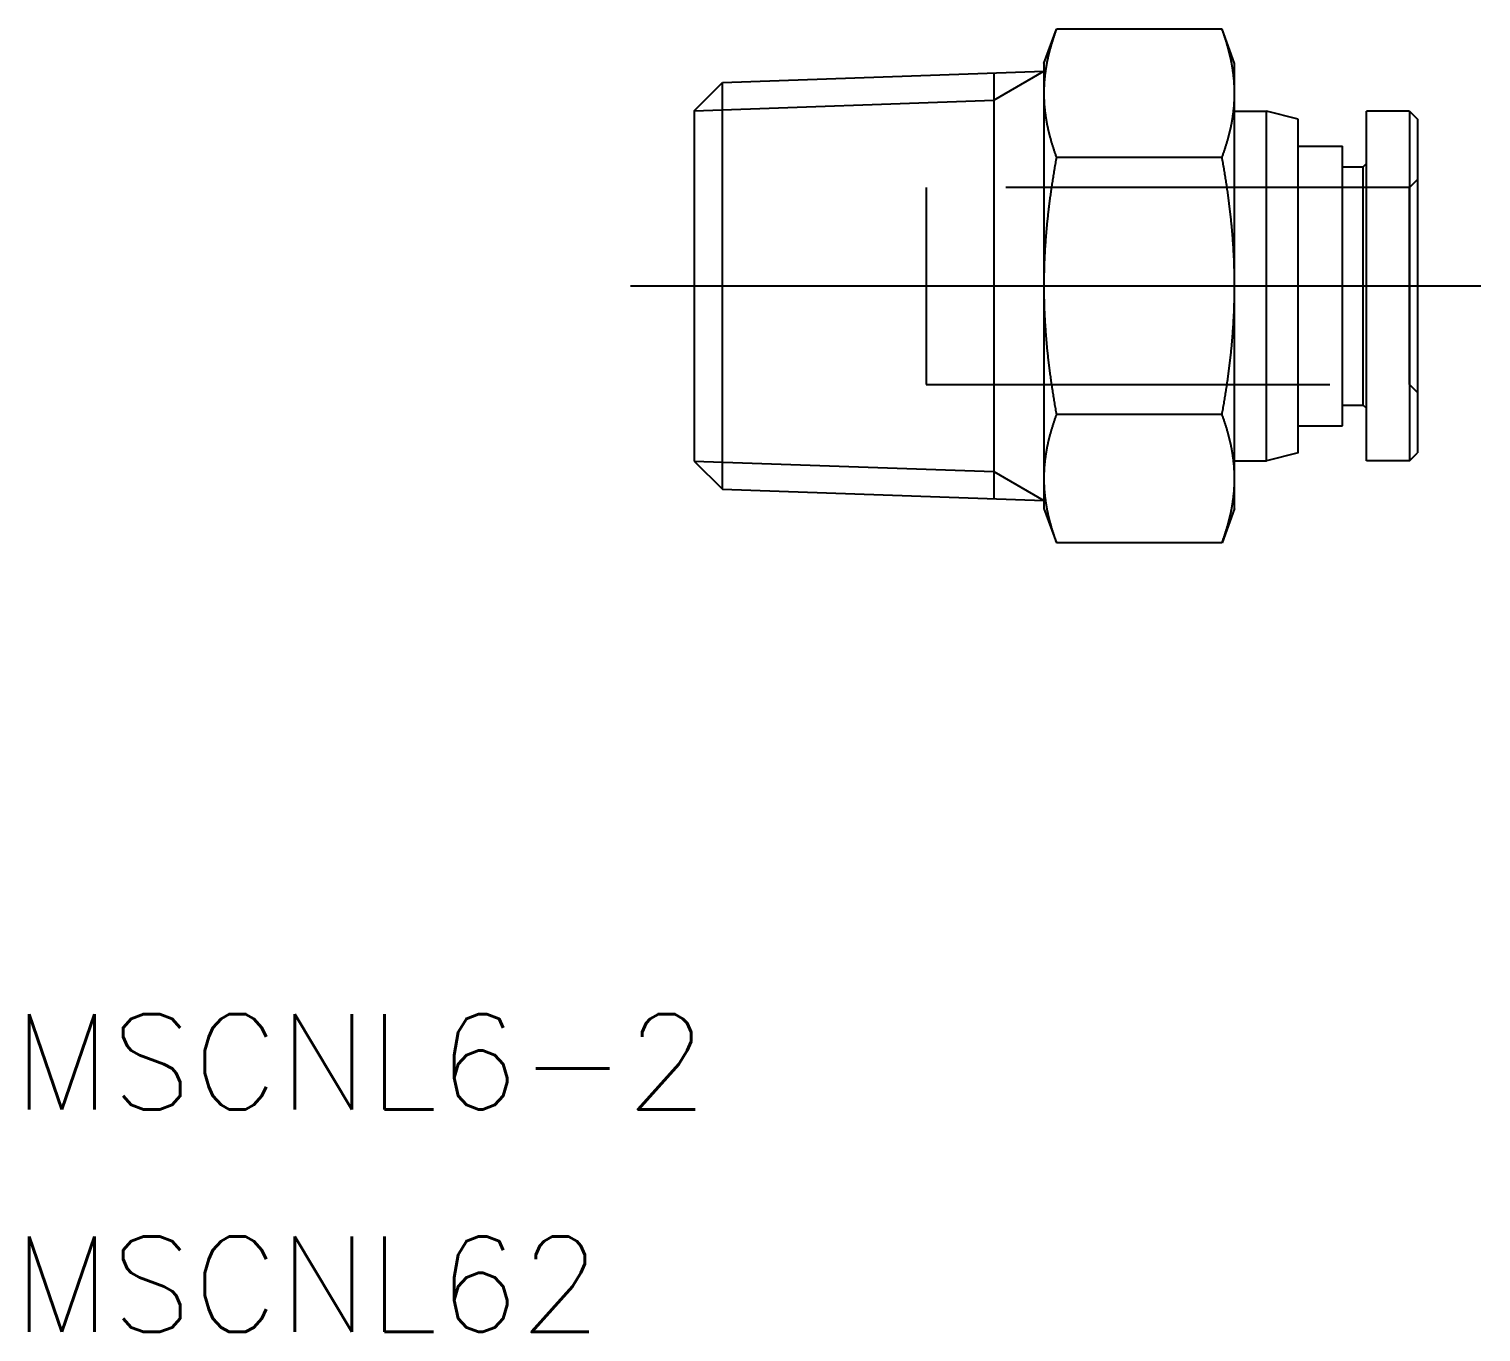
# Model space of a CAD drawing. Extents: x -63.2 to 9, y -32.9 to 10.1.
# Drawn here: x -63.15 to -17.48, y -32.91 to 8.08 of the extents above; entities that cross this region are included whole.
import ezdxf

# ---------------------------------------------------------------- set-up
doc = ezdxf.new("R2010")
doc.units = 0
doc.linetypes.add('CENTER', pattern=[50.8, 31.75, -6.35, 6.35, -6.35])
doc.linetypes.add('DASHED', pattern=[19.05, 12.7, -6.35])
doc.layers.get('0').update_dxf_attribs({"linetype": 'CONTINUOUS'})
doc.layers.add('CENTER', color=1, linetype='CENTER')
doc.styles.get("Standard").update_dxf_attribs({"font": 'txt.shx', "height": 3, "bigfont": 'bigfont.shx'})

msp = doc.modelspace()

# ---------------------------------------------------------------- linework, layer by layer
at = {"color": 7, "linetype": 'CONTINUOUS'}
for p, q in [((-31.229, 7), (-30.834, 8.083)), ((-25.623, 8.083), (-30.834, 8.083)), ((-25.229, 7), (-25.623, 8.083)), ((-31.229, 7), (-31.229, 6.062)), ((-25.229, 6.062), (-25.229, 7)), ((-42.229, 5.513), (-41.342, 6.4)), ((-41.342, 6.4), (-31.229, 6.753)), ((-41.342, -6.4), (-41.342, 6.4)), ((-32.807, 6.698), (-32.807, -6.698)), ((-31.229, 6.062), (-31.229, 0)), ((-25.229, 0), (-25.229, 6.062)), ((-42.229, 5.513), (-42.229, -5.513)), ((-25.229, 5.5), (-24.229, 5.5)), ((-24.229, -5.5), (-24.229, 5.5)), ((-23.229, 5.25), (-24.229, 5.5)), ((-21.079, -5.5), (-21.079, 5.5)), ((-19.729, 5.5), (-21.079, 5.5)), ((-19.729, 5.5), (-19.729, -5.5)), ((-19.729, 5.5), (-19.479, 5.25)), ((-23.229, -5.25), (-23.229, 5.25)), ((-19.479, 5.25), (-19.479, -5.25)), ((-23.229, 4.4), (-21.829, 4.4)), ((-21.829, -4.4), (-21.829, 4.4)), ((-25.623, 4.041), (-30.834, 4.041)), ((-21.829, 3.75), (-21.179, 3.75)), ((-21.179, 3.75), (-21.079, 3.85)), ((-21.179, -3.75), (-21.179, 3.75)), ((-31.229, 0), (-31.229, -6.062)), ((-25.229, -6.062), (-25.229, 0)), ((-25.623, -4.041), (-30.834, -4.041)), ((-21.829, -3.75), (-21.179, -3.75)), ((-21.179, -3.75), (-21.079, -3.85)), ((-23.229, -4.4), (-21.829, -4.4)), ((-23.229, -5.25), (-24.229, -5.5)), ((-19.729, -5.5), (-19.479, -5.25)), ((-42.229, -5.513), (-41.342, -6.4)), ((-25.229, -5.5), (-24.229, -5.5)), ((-19.729, -5.5), (-21.079, -5.5)), ((-31.229, -6.062), (-31.229, -7)), ((-25.229, -7), (-25.229, -6.062)), ((-41.342, -6.4), (-31.229, -6.753)), ((-31.229, -7), (-30.834, -8.083)), ((-25.229, -7), (-25.623, -8.083)), ((-25.623, -8.083), (-30.834, -8.083))]:
    msp.add_line(p, q, dxfattribs=at)
at = {"color": 3, "linetype": 'CONTINUOUS'}
for p, q in [((-32.807, 5.842), (-31.229, 6.753)), ((-42.229, 5.513), (-32.807, 5.842)), ((-42.229, -5.513), (-32.807, -5.842)), ((-32.807, -5.842), (-31.229, -6.753))]:
    msp.add_line(p, q, dxfattribs=at)
at = {"color": 3, "linetype": 'DASHED'}
for p, q in [((-19.479, 3.35), (-19.729, 3.1)), ((-19.729, 3.1), (-34.929, 3.1)), ((-34.929, 3.1), (-34.929, -3.1)), ((-19.729, -3.1), (-19.729, 3.1)), ((-34.929, -3.1), (-19.729, -3.1)), ((-19.479, -3.35), (-19.729, -3.1))]:
    msp.add_line(p, q, dxfattribs=at)
at = {"color": 7}
for points in [[(-30.834, 8.083, 0), (-30.843, 8.06, 0), (-30.851, 8.038, 0), (-30.859, 8.015, 0), (-30.867, 7.993, 0), (-30.875, 7.97, 0), (-30.882, 7.948, 0), (-30.89, 7.926, 0), (-30.898, 7.903, 0), (-30.905, 7.881, 0), (-30.912, 7.859, 0), (-30.92, 7.837, 0), (-30.927, 7.815, 0), (-30.934, 7.793, 0), (-30.941, 7.771, 0), (-30.948, 7.749, 0), (-30.955, 7.727, 0), (-30.962, 7.706, 0), (-30.968, 7.684, 0), (-30.975, 7.662, 0), (-30.982, 7.64, 0), (-30.988, 7.619, 0), (-30.994, 7.597, 0), (-31.001, 7.576, 0), (-31.007, 7.554, 0), (-31.013, 7.533, 0), (-31.019, 7.511, 0), (-31.025, 7.49, 0), (-31.031, 7.468, 0), (-31.036, 7.447, 0), (-31.042, 7.426, 0), (-31.048, 7.404, 0), (-31.053, 7.383, 0), (-31.058, 7.362, 0), (-31.064, 7.341, 0), (-31.069, 7.32, 0), (-31.074, 7.298, 0), (-31.079, 7.277, 0), (-31.084, 7.256, 0), (-31.089, 7.235, 0), (-31.094, 7.214, 0), (-31.099, 7.193, 0), (-31.104, 7.172, 0), (-31.108, 7.151, 0), (-31.113, 7.13, 0), (-31.117, 7.109, 0), (-31.121, 7.088, 0), (-31.125, 7.067, 0), (-31.13, 7.047, 0), (-31.134, 7.026, 0), (-31.138, 7.005, 0), (-31.142, 6.984, 0), (-31.145, 6.963, 0), (-31.149, 6.942, 0), (-31.153, 6.921, 0), (-31.157, 6.901, 0), (-31.16, 6.88, 0), (-31.163, 6.859, 0), (-31.167, 6.838, 0), (-31.17, 6.817, 0), (-31.173, 6.797, 0), (-31.176, 6.776, 0), (-31.179, 6.755, 0), (-31.182, 6.734, 0), (-31.185, 6.713, 0), (-31.188, 6.693, 0), (-31.19, 6.672, 0), (-31.193, 6.651, 0), (-31.195, 6.63, 0), (-31.198, 6.609, 0), (-31.2, 6.588, 0), (-31.202, 6.568, 0), (-31.204, 6.547, 0), (-31.206, 6.526, 0), (-31.208, 6.505, 0), (-31.21, 6.484, 0), (-31.212, 6.463, 0), (-31.214, 6.442, 0), (-31.215, 6.421, 0), (-31.217, 6.401, 0), (-31.218, 6.38, 0), (-31.219, 6.359, 0), (-31.221, 6.338, 0), (-31.222, 6.317, 0), (-31.223, 6.296, 0), (-31.224, 6.274, 0), (-31.225, 6.253, 0), (-31.226, 6.232, 0), (-31.226, 6.211, 0), (-31.227, 6.19, 0), (-31.227, 6.169, 0), (-31.228, 6.147, 0), (-31.228, 6.126, 0), (-31.228, 6.105, 0), (-31.229, 6.084, 0), (-31.229, 6.062, 0)], [(-25.229, 6.062, 0), (-25.229, 6.084, 0), (-25.229, 6.105, 0), (-25.229, 6.127, 0), (-25.229, 6.148, 0), (-25.23, 6.17, 0), (-25.23, 6.191, 0), (-25.231, 6.213, 0), (-25.232, 6.234, 0), (-25.232, 6.255, 0), (-25.233, 6.276, 0), (-25.234, 6.298, 0), (-25.235, 6.319, 0), (-25.237, 6.34, 0), (-25.238, 6.361, 0), (-25.239, 6.382, 0), (-25.241, 6.404, 0), (-25.242, 6.425, 0), (-25.244, 6.446, 0), (-25.245, 6.467, 0), (-25.247, 6.488, 0), (-25.249, 6.509, 0), (-25.251, 6.53, 0), (-25.253, 6.551, 0), (-25.255, 6.572, 0), (-25.258, 6.593, 0), (-25.26, 6.613, 0), (-25.262, 6.634, 0), (-25.265, 6.655, 0), (-25.267, 6.676, 0), (-25.27, 6.697, 0), (-25.273, 6.718, 0), (-25.276, 6.739, 0), (-25.279, 6.76, 0), (-25.282, 6.781, 0), (-25.285, 6.801, 0), (-25.288, 6.822, 0), (-25.291, 6.843, 0), (-25.294, 6.864, 0), (-25.298, 6.885, 0), (-25.302, 6.906, 0), (-25.305, 6.927, 0), (-25.309, 6.947, 0), (-25.312, 6.968, 0), (-25.316, 6.989, 0), (-25.32, 7.01, 0), (-25.324, 7.031, 0), (-25.328, 7.052, 0), (-25.333, 7.073, 0), (-25.337, 7.094, 0), (-25.341, 7.115, 0), (-25.346, 7.135, 0), (-25.35, 7.156, 0), (-25.355, 7.177, 0), (-25.359, 7.198, 0), (-25.364, 7.219, 0), (-25.369, 7.24, 0), (-25.374, 7.261, 0), (-25.379, 7.282, 0), (-25.384, 7.303, 0), (-25.389, 7.325, 0), (-25.395, 7.346, 0), (-25.4, 7.367, 0), (-25.405, 7.388, 0), (-25.411, 7.409, 0), (-25.416, 7.43, 0), (-25.422, 7.452, 0), (-25.428, 7.473, 0), (-25.433, 7.494, 0), (-25.439, 7.515, 0), (-25.445, 7.537, 0), (-25.451, 7.558, 0), (-25.458, 7.58, 0), (-25.464, 7.601, 0), (-25.47, 7.622, 0), (-25.477, 7.644, 0), (-25.483, 7.666, 0), (-25.49, 7.687, 0), (-25.496, 7.709, 0), (-25.503, 7.73, 0), (-25.51, 7.752, 0), (-25.517, 7.774, 0), (-25.524, 7.796, 0), (-25.531, 7.817, 0), (-25.538, 7.839, 0), (-25.545, 7.861, 0), (-25.553, 7.883, 0), (-25.56, 7.905, 0), (-25.568, 7.927, 0), (-25.575, 7.949, 0), (-25.583, 7.971, 0), (-25.591, 7.994, 0), (-25.599, 8.016, 0), (-25.607, 8.038, 0), (-25.615, 8.061, 0), (-25.623, 8.083, 0)], [(-31.229, 6.062, 0), (-31.229, 6.041, 0), (-31.228, 6.019, 0), (-31.228, 5.998, 0), (-31.228, 5.977, 0), (-31.227, 5.956, 0), (-31.227, 5.934, 0), (-31.226, 5.913, 0), (-31.226, 5.892, 0), (-31.225, 5.871, 0), (-31.224, 5.85, 0), (-31.223, 5.829, 0), (-31.222, 5.808, 0), (-31.221, 5.787, 0), (-31.219, 5.766, 0), (-31.218, 5.745, 0), (-31.217, 5.724, 0), (-31.215, 5.703, 0), (-31.214, 5.682, 0), (-31.212, 5.661, 0), (-31.21, 5.64, 0), (-31.208, 5.619, 0), (-31.206, 5.598, 0), (-31.204, 5.578, 0), (-31.202, 5.557, 0), (-31.2, 5.536, 0), (-31.198, 5.515, 0), (-31.195, 5.494, 0), (-31.193, 5.473, 0), (-31.19, 5.453, 0), (-31.188, 5.432, 0), (-31.185, 5.411, 0), (-31.182, 5.39, 0), (-31.179, 5.369, 0), (-31.176, 5.349, 0), (-31.173, 5.328, 0), (-31.17, 5.307, 0), (-31.167, 5.286, 0), (-31.163, 5.265, 0), (-31.16, 5.245, 0), (-31.157, 5.224, 0), (-31.153, 5.203, 0), (-31.149, 5.182, 0), (-31.145, 5.161, 0), (-31.142, 5.14, 0), (-31.138, 5.12, 0), (-31.134, 5.099, 0), (-31.13, 5.078, 0), (-31.125, 5.057, 0), (-31.121, 5.036, 0), (-31.117, 5.015, 0), (-31.113, 4.994, 0), (-31.108, 4.973, 0), (-31.104, 4.952, 0), (-31.099, 4.931, 0), (-31.094, 4.91, 0), (-31.089, 4.889, 0), (-31.084, 4.868, 0), (-31.079, 4.847, 0), (-31.074, 4.826, 0), (-31.069, 4.805, 0), (-31.064, 4.784, 0), (-31.058, 4.762, 0), (-31.053, 4.741, 0), (-31.048, 4.72, 0), (-31.042, 4.699, 0), (-31.036, 4.677, 0), (-31.031, 4.656, 0), (-31.025, 4.635, 0), (-31.019, 4.613, 0), (-31.013, 4.592, 0), (-31.007, 4.57, 0), (-31.001, 4.549, 0), (-30.994, 4.527, 0), (-30.988, 4.506, 0), (-30.982, 4.484, 0), (-30.975, 4.462, 0), (-30.968, 4.441, 0), (-30.962, 4.419, 0), (-30.955, 4.397, 0), (-30.948, 4.375, 0), (-30.941, 4.353, 0), (-30.934, 4.331, 0), (-30.927, 4.309, 0), (-30.92, 4.287, 0), (-30.912, 4.265, 0), (-30.905, 4.243, 0), (-30.898, 4.221, 0), (-30.89, 4.199, 0), (-30.882, 4.176, 0), (-30.875, 4.154, 0), (-30.867, 4.132, 0), (-30.859, 4.109, 0), (-30.851, 4.087, 0), (-30.843, 4.064, 0), (-30.834, 4.041, 0)], [(-25.623, 4.041, 0), (-25.615, 4.064, 0), (-25.607, 4.086, 0), (-25.599, 4.108, 0), (-25.591, 4.131, 0), (-25.583, 4.153, 0), (-25.575, 4.175, 0), (-25.568, 4.197, 0), (-25.56, 4.219, 0), (-25.553, 4.241, 0), (-25.545, 4.263, 0), (-25.538, 4.285, 0), (-25.531, 4.307, 0), (-25.524, 4.329, 0), (-25.517, 4.351, 0), (-25.51, 4.372, 0), (-25.503, 4.394, 0), (-25.496, 4.416, 0), (-25.49, 4.437, 0), (-25.483, 4.459, 0), (-25.477, 4.48, 0), (-25.47, 4.502, 0), (-25.464, 4.523, 0), (-25.458, 4.545, 0), (-25.451, 4.566, 0), (-25.445, 4.588, 0), (-25.439, 4.609, 0), (-25.433, 4.63, 0), (-25.428, 4.652, 0), (-25.422, 4.673, 0), (-25.416, 4.694, 0), (-25.411, 4.715, 0), (-25.405, 4.736, 0), (-25.4, 4.758, 0), (-25.395, 4.779, 0), (-25.389, 4.8, 0), (-25.384, 4.821, 0), (-25.379, 4.842, 0), (-25.374, 4.863, 0), (-25.369, 4.884, 0), (-25.364, 4.905, 0), (-25.359, 4.926, 0), (-25.355, 4.947, 0), (-25.35, 4.968, 0), (-25.346, 4.989, 0), (-25.341, 5.01, 0), (-25.337, 5.031, 0), (-25.333, 5.052, 0), (-25.328, 5.073, 0), (-25.324, 5.093, 0), (-25.32, 5.114, 0), (-25.316, 5.135, 0), (-25.312, 5.156, 0), (-25.309, 5.177, 0), (-25.305, 5.198, 0), (-25.302, 5.219, 0), (-25.298, 5.24, 0), (-25.294, 5.26, 0), (-25.291, 5.281, 0), (-25.288, 5.302, 0), (-25.285, 5.323, 0), (-25.282, 5.344, 0), (-25.279, 5.365, 0), (-25.276, 5.386, 0), (-25.273, 5.406, 0), (-25.27, 5.427, 0), (-25.267, 5.448, 0), (-25.265, 5.469, 0), (-25.262, 5.49, 0), (-25.26, 5.511, 0), (-25.258, 5.532, 0), (-25.255, 5.553, 0), (-25.253, 5.574, 0), (-25.251, 5.595, 0), (-25.249, 5.616, 0), (-25.247, 5.637, 0), (-25.245, 5.658, 0), (-25.244, 5.679, 0), (-25.242, 5.7, 0), (-25.241, 5.721, 0), (-25.239, 5.742, 0), (-25.238, 5.763, 0), (-25.237, 5.784, 0), (-25.235, 5.805, 0), (-25.234, 5.827, 0), (-25.233, 5.848, 0), (-25.232, 5.869, 0), (-25.232, 5.89, 0), (-25.231, 5.912, 0), (-25.23, 5.933, 0), (-25.23, 5.955, 0), (-25.229, 5.976, 0), (-25.229, 5.997, 0), (-25.229, 6.019, 0), (-25.229, 6.041, 0), (-25.229, 6.062, 0)], [(-30.834, 4.041, 0), (-30.843, 3.996, 0), (-30.851, 3.951, 0), (-30.859, 3.906, 0), (-30.867, 3.861, 0), (-30.875, 3.816, 0), (-30.882, 3.772, 0), (-30.89, 3.727, 0), (-30.898, 3.683, 0), (-30.905, 3.638, 0), (-30.912, 3.594, 0), (-30.92, 3.55, 0), (-30.927, 3.506, 0), (-30.934, 3.462, 0), (-30.941, 3.418, 0), (-30.948, 3.374, 0), (-30.955, 3.33, 0), (-30.962, 3.287, 0), (-30.968, 3.243, 0), (-30.975, 3.2, 0), (-30.982, 3.156, 0), (-30.988, 3.113, 0), (-30.994, 3.07, 0), (-31.001, 3.027, 0), (-31.007, 2.984, 0), (-31.013, 2.941, 0), (-31.019, 2.898, 0), (-31.025, 2.855, 0), (-31.031, 2.812, 0), (-31.036, 2.77, 0), (-31.042, 2.727, 0), (-31.048, 2.685, 0), (-31.053, 2.642, 0), (-31.058, 2.6, 0), (-31.064, 2.557, 0), (-31.069, 2.515, 0), (-31.074, 2.473, 0), (-31.079, 2.43, 0), (-31.084, 2.388, 0), (-31.089, 2.346, 0), (-31.094, 2.304, 0), (-31.099, 2.262, 0), (-31.104, 2.22, 0), (-31.108, 2.178, 0), (-31.113, 2.136, 0), (-31.117, 2.094, 0), (-31.121, 2.052, 0), (-31.125, 2.011, 0), (-31.13, 1.969, 0), (-31.134, 1.927, 0), (-31.138, 1.885, 0), (-31.142, 1.843, 0), (-31.145, 1.802, 0), (-31.149, 1.76, 0), (-31.153, 1.718, 0), (-31.157, 1.677, 0), (-31.16, 1.635, 0), (-31.163, 1.594, 0), (-31.167, 1.552, 0), (-31.17, 1.51, 0), (-31.173, 1.469, 0), (-31.176, 1.427, 0), (-31.179, 1.386, 0), (-31.182, 1.344, 0), (-31.185, 1.302, 0), (-31.188, 1.261, 0), (-31.19, 1.219, 0), (-31.193, 1.178, 0), (-31.195, 1.136, 0), (-31.198, 1.094, 0), (-31.2, 1.053, 0), (-31.202, 1.011, 0), (-31.204, 0.969, 0), (-31.206, 0.928, 0), (-31.208, 0.886, 0), (-31.21, 0.844, 0), (-31.212, 0.802, 0), (-31.214, 0.76, 0), (-31.215, 0.719, 0), (-31.217, 0.677, 0), (-31.218, 0.635, 0), (-31.219, 0.593, 0), (-31.221, 0.551, 0), (-31.222, 0.509, 0), (-31.223, 0.467, 0), (-31.224, 0.425, 0), (-31.225, 0.382, 0), (-31.226, 0.34, 0), (-31.226, 0.298, 0), (-31.227, 0.255, 0), (-31.227, 0.213, 0), (-31.228, 0.171, 0), (-31.228, 0.128, 0), (-31.228, 0.085, 0), (-31.229, 0.043, 0), (-31.229, 0, 0)], [(-25.229, 0, 0), (-25.229, 0.043, 0), (-25.229, 0.086, 0), (-25.229, 0.129, 0), (-25.229, 0.172, 0), (-25.23, 0.215, 0), (-25.23, 0.258, 0), (-25.231, 0.301, 0), (-25.232, 0.343, 0), (-25.232, 0.386, 0), (-25.233, 0.429, 0), (-25.234, 0.471, 0), (-25.235, 0.513, 0), (-25.237, 0.556, 0), (-25.238, 0.598, 0), (-25.239, 0.64, 0), (-25.241, 0.683, 0), (-25.242, 0.725, 0), (-25.244, 0.767, 0), (-25.245, 0.809, 0), (-25.247, 0.851, 0), (-25.249, 0.893, 0), (-25.251, 0.935, 0), (-25.253, 0.977, 0), (-25.255, 1.019, 0), (-25.258, 1.061, 0), (-25.26, 1.103, 0), (-25.262, 1.144, 0), (-25.265, 1.186, 0), (-25.267, 1.228, 0), (-25.27, 1.27, 0), (-25.273, 1.312, 0), (-25.276, 1.353, 0), (-25.279, 1.395, 0), (-25.282, 1.437, 0), (-25.285, 1.478, 0), (-25.288, 1.52, 0), (-25.291, 1.562, 0), (-25.294, 1.604, 0), (-25.298, 1.645, 0), (-25.302, 1.687, 0), (-25.305, 1.729, 0), (-25.309, 1.77, 0), (-25.312, 1.812, 0), (-25.316, 1.854, 0), (-25.32, 1.896, 0), (-25.324, 1.937, 0), (-25.328, 1.979, 0), (-25.333, 2.021, 0), (-25.337, 2.063, 0), (-25.341, 2.105, 0), (-25.346, 2.147, 0), (-25.35, 2.188, 0), (-25.355, 2.23, 0), (-25.359, 2.272, 0), (-25.364, 2.314, 0), (-25.369, 2.356, 0), (-25.374, 2.398, 0), (-25.379, 2.441, 0), (-25.384, 2.483, 0), (-25.389, 2.525, 0), (-25.395, 2.567, 0), (-25.4, 2.609, 0), (-25.405, 2.652, 0), (-25.411, 2.694, 0), (-25.416, 2.736, 0), (-25.422, 2.779, 0), (-25.428, 2.821, 0), (-25.433, 2.864, 0), (-25.439, 2.907, 0), (-25.445, 2.949, 0), (-25.451, 2.992, 0), (-25.458, 3.035, 0), (-25.464, 3.078, 0), (-25.47, 3.121, 0), (-25.477, 3.164, 0), (-25.483, 3.207, 0), (-25.49, 3.25, 0), (-25.496, 3.293, 0), (-25.503, 3.336, 0), (-25.51, 3.38, 0), (-25.517, 3.423, 0), (-25.524, 3.467, 0), (-25.531, 3.511, 0), (-25.538, 3.554, 0), (-25.545, 3.598, 0), (-25.553, 3.642, 0), (-25.56, 3.686, 0), (-25.568, 3.73, 0), (-25.575, 3.774, 0), (-25.583, 3.819, 0), (-25.591, 3.863, 0), (-25.599, 3.907, 0), (-25.607, 3.952, 0), (-25.615, 3.997, 0), (-25.623, 4.041, 0)], [(-31.229, 0, 0), (-31.229, -0.043, 0), (-31.228, -0.085, 0), (-31.228, -0.128, 0), (-31.228, -0.171, 0), (-31.227, -0.213, 0), (-31.227, -0.255, 0), (-31.226, -0.298, 0), (-31.226, -0.34, 0), (-31.225, -0.382, 0), (-31.224, -0.425, 0), (-31.223, -0.467, 0), (-31.222, -0.509, 0), (-31.221, -0.551, 0), (-31.219, -0.593, 0), (-31.218, -0.635, 0), (-31.217, -0.677, 0), (-31.215, -0.719, 0), (-31.214, -0.76, 0), (-31.212, -0.802, 0), (-31.21, -0.844, 0), (-31.208, -0.886, 0), (-31.206, -0.928, 0), (-31.204, -0.969, 0), (-31.202, -1.011, 0), (-31.2, -1.053, 0), (-31.198, -1.094, 0), (-31.195, -1.136, 0), (-31.193, -1.178, 0), (-31.19, -1.219, 0), (-31.188, -1.261, 0), (-31.185, -1.302, 0), (-31.182, -1.344, 0), (-31.179, -1.386, 0), (-31.176, -1.427, 0), (-31.173, -1.469, 0), (-31.17, -1.51, 0), (-31.167, -1.552, 0), (-31.163, -1.594, 0), (-31.16, -1.635, 0), (-31.157, -1.677, 0), (-31.153, -1.718, 0), (-31.149, -1.76, 0), (-31.145, -1.802, 0), (-31.142, -1.843, 0), (-31.138, -1.885, 0), (-31.134, -1.927, 0), (-31.13, -1.969, 0), (-31.125, -2.011, 0), (-31.121, -2.052, 0), (-31.117, -2.094, 0), (-31.113, -2.136, 0), (-31.108, -2.178, 0), (-31.104, -2.22, 0), (-31.099, -2.262, 0), (-31.094, -2.304, 0), (-31.089, -2.346, 0), (-31.084, -2.388, 0), (-31.079, -2.43, 0), (-31.074, -2.473, 0), (-31.069, -2.515, 0), (-31.064, -2.557, 0), (-31.058, -2.6, 0), (-31.053, -2.642, 0), (-31.048, -2.685, 0), (-31.042, -2.727, 0), (-31.036, -2.77, 0), (-31.031, -2.812, 0), (-31.025, -2.855, 0), (-31.019, -2.898, 0), (-31.013, -2.941, 0), (-31.007, -2.984, 0), (-31.001, -3.027, 0), (-30.994, -3.07, 0), (-30.988, -3.113, 0), (-30.982, -3.156, 0), (-30.975, -3.2, 0), (-30.968, -3.243, 0), (-30.962, -3.287, 0), (-30.955, -3.33, 0), (-30.948, -3.374, 0), (-30.941, -3.418, 0), (-30.934, -3.462, 0), (-30.927, -3.506, 0), (-30.92, -3.55, 0), (-30.912, -3.594, 0), (-30.905, -3.638, 0), (-30.898, -3.683, 0), (-30.89, -3.727, 0), (-30.882, -3.772, 0), (-30.875, -3.816, 0), (-30.867, -3.861, 0), (-30.859, -3.906, 0), (-30.851, -3.951, 0), (-30.843, -3.996, 0), (-30.834, -4.041, 0)], [(-25.623, -4.041, 0), (-25.615, -3.997, 0), (-25.607, -3.952, 0), (-25.599, -3.907, 0), (-25.591, -3.863, 0), (-25.583, -3.819, 0), (-25.575, -3.774, 0), (-25.568, -3.73, 0), (-25.56, -3.686, 0), (-25.553, -3.642, 0), (-25.545, -3.598, 0), (-25.538, -3.554, 0), (-25.531, -3.511, 0), (-25.524, -3.467, 0), (-25.517, -3.423, 0), (-25.51, -3.38, 0), (-25.503, -3.336, 0), (-25.496, -3.293, 0), (-25.49, -3.25, 0), (-25.483, -3.207, 0), (-25.477, -3.164, 0), (-25.47, -3.121, 0), (-25.464, -3.078, 0), (-25.458, -3.035, 0), (-25.451, -2.992, 0), (-25.445, -2.949, 0), (-25.439, -2.907, 0), (-25.433, -2.864, 0), (-25.428, -2.821, 0), (-25.422, -2.779, 0), (-25.416, -2.736, 0), (-25.411, -2.694, 0), (-25.405, -2.652, 0), (-25.4, -2.609, 0), (-25.395, -2.567, 0), (-25.389, -2.525, 0), (-25.384, -2.483, 0), (-25.379, -2.441, 0), (-25.374, -2.398, 0), (-25.369, -2.356, 0), (-25.364, -2.314, 0), (-25.359, -2.272, 0), (-25.355, -2.23, 0), (-25.35, -2.188, 0), (-25.346, -2.147, 0), (-25.341, -2.105, 0), (-25.337, -2.063, 0), (-25.333, -2.021, 0), (-25.328, -1.979, 0), (-25.324, -1.937, 0), (-25.32, -1.896, 0), (-25.316, -1.854, 0), (-25.312, -1.812, 0), (-25.309, -1.77, 0), (-25.305, -1.729, 0), (-25.302, -1.687, 0), (-25.298, -1.645, 0), (-25.294, -1.604, 0), (-25.291, -1.562, 0), (-25.288, -1.52, 0), (-25.285, -1.478, 0), (-25.282, -1.437, 0), (-25.279, -1.395, 0), (-25.276, -1.353, 0), (-25.273, -1.312, 0), (-25.27, -1.27, 0), (-25.267, -1.228, 0), (-25.265, -1.186, 0), (-25.262, -1.144, 0), (-25.26, -1.103, 0), (-25.258, -1.061, 0), (-25.255, -1.019, 0), (-25.253, -0.977, 0), (-25.251, -0.935, 0), (-25.249, -0.893, 0), (-25.247, -0.851, 0), (-25.245, -0.809, 0), (-25.244, -0.767, 0), (-25.242, -0.725, 0), (-25.241, -0.683, 0), (-25.239, -0.64, 0), (-25.238, -0.598, 0), (-25.237, -0.556, 0), (-25.235, -0.513, 0), (-25.234, -0.471, 0), (-25.233, -0.429, 0), (-25.232, -0.386, 0), (-25.232, -0.343, 0), (-25.231, -0.301, 0), (-25.23, -0.258, 0), (-25.23, -0.215, 0), (-25.229, -0.172, 0), (-25.229, -0.129, 0), (-25.229, -0.086, 0), (-25.229, -0.043, 0), (-25.229, 0, 0)], [(-30.834, -4.041, 0), (-30.843, -4.064, 0), (-30.851, -4.087, 0), (-30.859, -4.109, 0), (-30.867, -4.132, 0), (-30.875, -4.154, 0), (-30.882, -4.176, 0), (-30.89, -4.199, 0), (-30.898, -4.221, 0), (-30.905, -4.243, 0), (-30.912, -4.265, 0), (-30.92, -4.287, 0), (-30.927, -4.309, 0), (-30.934, -4.331, 0), (-30.941, -4.353, 0), (-30.948, -4.375, 0), (-30.955, -4.397, 0), (-30.962, -4.419, 0), (-30.968, -4.441, 0), (-30.975, -4.462, 0), (-30.982, -4.484, 0), (-30.988, -4.506, 0), (-30.994, -4.527, 0), (-31.001, -4.549, 0), (-31.007, -4.57, 0), (-31.013, -4.592, 0), (-31.019, -4.613, 0), (-31.025, -4.635, 0), (-31.031, -4.656, 0), (-31.036, -4.677, 0), (-31.042, -4.699, 0), (-31.048, -4.72, 0), (-31.053, -4.741, 0), (-31.058, -4.762, 0), (-31.064, -4.784, 0), (-31.069, -4.805, 0), (-31.074, -4.826, 0), (-31.079, -4.847, 0), (-31.084, -4.868, 0), (-31.089, -4.889, 0), (-31.094, -4.91, 0), (-31.099, -4.931, 0), (-31.104, -4.952, 0), (-31.108, -4.973, 0), (-31.113, -4.994, 0), (-31.117, -5.015, 0), (-31.121, -5.036, 0), (-31.125, -5.057, 0), (-31.13, -5.078, 0), (-31.134, -5.099, 0), (-31.138, -5.12, 0), (-31.142, -5.14, 0), (-31.145, -5.161, 0), (-31.149, -5.182, 0), (-31.153, -5.203, 0), (-31.157, -5.224, 0), (-31.16, -5.245, 0), (-31.163, -5.265, 0), (-31.167, -5.286, 0), (-31.17, -5.307, 0), (-31.173, -5.328, 0), (-31.176, -5.349, 0), (-31.179, -5.369, 0), (-31.182, -5.39, 0), (-31.185, -5.411, 0), (-31.188, -5.432, 0), (-31.19, -5.453, 0), (-31.193, -5.473, 0), (-31.195, -5.494, 0), (-31.198, -5.515, 0), (-31.2, -5.536, 0), (-31.202, -5.557, 0), (-31.204, -5.578, 0), (-31.206, -5.598, 0), (-31.208, -5.619, 0), (-31.21, -5.64, 0), (-31.212, -5.661, 0), (-31.214, -5.682, 0), (-31.215, -5.703, 0), (-31.217, -5.724, 0), (-31.218, -5.745, 0), (-31.219, -5.766, 0), (-31.221, -5.787, 0), (-31.222, -5.808, 0), (-31.223, -5.829, 0), (-31.224, -5.85, 0), (-31.225, -5.871, 0), (-31.226, -5.892, 0), (-31.226, -5.913, 0), (-31.227, -5.934, 0), (-31.227, -5.956, 0), (-31.228, -5.977, 0), (-31.228, -5.998, 0), (-31.228, -6.019, 0), (-31.229, -6.041, 0), (-31.229, -6.062, 0)], [(-25.229, -6.062, 0), (-25.229, -6.041, 0), (-25.229, -6.019, 0), (-25.229, -5.997, 0), (-25.229, -5.976, 0), (-25.23, -5.955, 0), (-25.23, -5.933, 0), (-25.231, -5.912, 0), (-25.232, -5.89, 0), (-25.232, -5.869, 0), (-25.233, -5.848, 0), (-25.234, -5.827, 0), (-25.235, -5.805, 0), (-25.237, -5.784, 0), (-25.238, -5.763, 0), (-25.239, -5.742, 0), (-25.241, -5.721, 0), (-25.242, -5.7, 0), (-25.244, -5.679, 0), (-25.245, -5.658, 0), (-25.247, -5.637, 0), (-25.249, -5.616, 0), (-25.251, -5.595, 0), (-25.253, -5.574, 0), (-25.255, -5.553, 0), (-25.258, -5.532, 0), (-25.26, -5.511, 0), (-25.262, -5.49, 0), (-25.265, -5.469, 0), (-25.267, -5.448, 0), (-25.27, -5.427, 0), (-25.273, -5.406, 0), (-25.276, -5.386, 0), (-25.279, -5.365, 0), (-25.282, -5.344, 0), (-25.285, -5.323, 0), (-25.288, -5.302, 0), (-25.291, -5.281, 0), (-25.294, -5.26, 0), (-25.298, -5.24, 0), (-25.302, -5.219, 0), (-25.305, -5.198, 0), (-25.309, -5.177, 0), (-25.312, -5.156, 0), (-25.316, -5.135, 0), (-25.32, -5.114, 0), (-25.324, -5.093, 0), (-25.328, -5.073, 0), (-25.333, -5.052, 0), (-25.337, -5.031, 0), (-25.341, -5.01, 0), (-25.346, -4.989, 0), (-25.35, -4.968, 0), (-25.355, -4.947, 0), (-25.359, -4.926, 0), (-25.364, -4.905, 0), (-25.369, -4.884, 0), (-25.374, -4.863, 0), (-25.379, -4.842, 0), (-25.384, -4.821, 0), (-25.389, -4.8, 0), (-25.395, -4.779, 0), (-25.4, -4.758, 0), (-25.405, -4.736, 0), (-25.411, -4.715, 0), (-25.416, -4.694, 0), (-25.422, -4.673, 0), (-25.428, -4.652, 0), (-25.433, -4.63, 0), (-25.439, -4.609, 0), (-25.445, -4.588, 0), (-25.451, -4.566, 0), (-25.458, -4.545, 0), (-25.464, -4.523, 0), (-25.47, -4.502, 0), (-25.477, -4.48, 0), (-25.483, -4.459, 0), (-25.49, -4.437, 0), (-25.496, -4.416, 0), (-25.503, -4.394, 0), (-25.51, -4.372, 0), (-25.517, -4.351, 0), (-25.524, -4.329, 0), (-25.531, -4.307, 0), (-25.538, -4.285, 0), (-25.545, -4.263, 0), (-25.553, -4.241, 0), (-25.56, -4.219, 0), (-25.568, -4.197, 0), (-25.575, -4.175, 0), (-25.583, -4.153, 0), (-25.591, -4.131, 0), (-25.599, -4.108, 0), (-25.607, -4.086, 0), (-25.615, -4.064, 0), (-25.623, -4.041, 0)], [(-31.229, -6.062, 0), (-31.229, -6.084, 0), (-31.228, -6.105, 0), (-31.228, -6.126, 0), (-31.228, -6.147, 0), (-31.227, -6.169, 0), (-31.227, -6.19, 0), (-31.226, -6.211, 0), (-31.226, -6.232, 0), (-31.225, -6.253, 0), (-31.224, -6.274, 0), (-31.223, -6.296, 0), (-31.222, -6.317, 0), (-31.221, -6.338, 0), (-31.219, -6.359, 0), (-31.218, -6.38, 0), (-31.217, -6.401, 0), (-31.215, -6.421, 0), (-31.214, -6.442, 0), (-31.212, -6.463, 0), (-31.21, -6.484, 0), (-31.208, -6.505, 0), (-31.206, -6.526, 0), (-31.204, -6.547, 0), (-31.202, -6.568, 0), (-31.2, -6.588, 0), (-31.198, -6.609, 0), (-31.195, -6.63, 0), (-31.193, -6.651, 0), (-31.19, -6.672, 0), (-31.188, -6.693, 0), (-31.185, -6.713, 0), (-31.182, -6.734, 0), (-31.179, -6.755, 0), (-31.176, -6.776, 0), (-31.173, -6.797, 0), (-31.17, -6.817, 0), (-31.167, -6.838, 0), (-31.163, -6.859, 0), (-31.16, -6.88, 0), (-31.157, -6.901, 0), (-31.153, -6.921, 0), (-31.149, -6.942, 0), (-31.145, -6.963, 0), (-31.142, -6.984, 0), (-31.138, -7.005, 0), (-31.134, -7.026, 0), (-31.13, -7.047, 0), (-31.125, -7.067, 0), (-31.121, -7.088, 0), (-31.117, -7.109, 0), (-31.113, -7.13, 0), (-31.108, -7.151, 0), (-31.104, -7.172, 0), (-31.099, -7.193, 0), (-31.094, -7.214, 0), (-31.089, -7.235, 0), (-31.084, -7.256, 0), (-31.079, -7.277, 0), (-31.074, -7.298, 0), (-31.069, -7.32, 0), (-31.064, -7.341, 0), (-31.058, -7.362, 0), (-31.053, -7.383, 0), (-31.048, -7.404, 0), (-31.042, -7.426, 0), (-31.036, -7.447, 0), (-31.031, -7.468, 0), (-31.025, -7.49, 0), (-31.019, -7.511, 0), (-31.013, -7.533, 0), (-31.007, -7.554, 0), (-31.001, -7.576, 0), (-30.994, -7.597, 0), (-30.988, -7.619, 0), (-30.982, -7.64, 0), (-30.975, -7.662, 0), (-30.968, -7.684, 0), (-30.962, -7.706, 0), (-30.955, -7.727, 0), (-30.948, -7.749, 0), (-30.941, -7.771, 0), (-30.934, -7.793, 0), (-30.927, -7.815, 0), (-30.92, -7.837, 0), (-30.912, -7.859, 0), (-30.905, -7.881, 0), (-30.898, -7.903, 0), (-30.89, -7.926, 0), (-30.882, -7.948, 0), (-30.875, -7.97, 0), (-30.867, -7.993, 0), (-30.859, -8.015, 0), (-30.851, -8.038, 0), (-30.843, -8.06, 0), (-30.834, -8.083, 0)], [(-25.623, -8.083, 0), (-25.615, -8.061, 0), (-25.607, -8.038, 0), (-25.599, -8.016, 0), (-25.591, -7.994, 0), (-25.583, -7.971, 0), (-25.575, -7.949, 0), (-25.568, -7.927, 0), (-25.56, -7.905, 0), (-25.553, -7.883, 0), (-25.545, -7.861, 0), (-25.538, -7.839, 0), (-25.531, -7.817, 0), (-25.524, -7.796, 0), (-25.517, -7.774, 0), (-25.51, -7.752, 0), (-25.503, -7.73, 0), (-25.496, -7.709, 0), (-25.49, -7.687, 0), (-25.483, -7.666, 0), (-25.477, -7.644, 0), (-25.47, -7.622, 0), (-25.464, -7.601, 0), (-25.458, -7.58, 0), (-25.451, -7.558, 0), (-25.445, -7.537, 0), (-25.439, -7.515, 0), (-25.433, -7.494, 0), (-25.428, -7.473, 0), (-25.422, -7.452, 0), (-25.416, -7.43, 0), (-25.411, -7.409, 0), (-25.405, -7.388, 0), (-25.4, -7.367, 0), (-25.395, -7.346, 0), (-25.389, -7.325, 0), (-25.384, -7.303, 0), (-25.379, -7.282, 0), (-25.374, -7.261, 0), (-25.369, -7.24, 0), (-25.364, -7.219, 0), (-25.359, -7.198, 0), (-25.355, -7.177, 0), (-25.35, -7.156, 0), (-25.346, -7.135, 0), (-25.341, -7.115, 0), (-25.337, -7.094, 0), (-25.333, -7.073, 0), (-25.328, -7.052, 0), (-25.324, -7.031, 0), (-25.32, -7.01, 0), (-25.316, -6.989, 0), (-25.312, -6.968, 0), (-25.309, -6.947, 0), (-25.305, -6.927, 0), (-25.302, -6.906, 0), (-25.298, -6.885, 0), (-25.294, -6.864, 0), (-25.291, -6.843, 0), (-25.288, -6.822, 0), (-25.285, -6.801, 0), (-25.282, -6.781, 0), (-25.279, -6.76, 0), (-25.276, -6.739, 0), (-25.273, -6.718, 0), (-25.27, -6.697, 0), (-25.267, -6.676, 0), (-25.265, -6.655, 0), (-25.262, -6.634, 0), (-25.26, -6.613, 0), (-25.258, -6.593, 0), (-25.255, -6.572, 0), (-25.253, -6.551, 0), (-25.251, -6.53, 0), (-25.249, -6.509, 0), (-25.247, -6.488, 0), (-25.245, -6.467, 0), (-25.244, -6.446, 0), (-25.242, -6.425, 0), (-25.241, -6.404, 0), (-25.239, -6.382, 0), (-25.238, -6.361, 0), (-25.237, -6.34, 0), (-25.235, -6.319, 0), (-25.234, -6.298, 0), (-25.233, -6.276, 0), (-25.232, -6.255, 0), (-25.232, -6.234, 0), (-25.231, -6.213, 0), (-25.23, -6.191, 0), (-25.23, -6.17, 0), (-25.229, -6.148, 0), (-25.229, -6.127, 0), (-25.229, -6.105, 0), (-25.229, -6.084, 0), (-25.229, -6.062, 0)]]:
    msp.add_polyline3d(points, dxfattribs=at)
at = {"layer": 'CENTER', "color": 1, "linetype": 'CENTER'}
msp.add_line((-44.229, 0), (-17.479, 0), dxfattribs=at)

# ---------------------------------------------------------------- texts
at = {"color": 7, "linetype": 'CONTINUOUS'}
for s, p in [('MSCNL6-2', (-63.667, -25.914)), ('MSCNL62', (-63.667, -32.914))]:
    msp.add_text(s, height=3, dxfattribs=at).set_placement(p)

doc.saveas('drawing.dxf')
